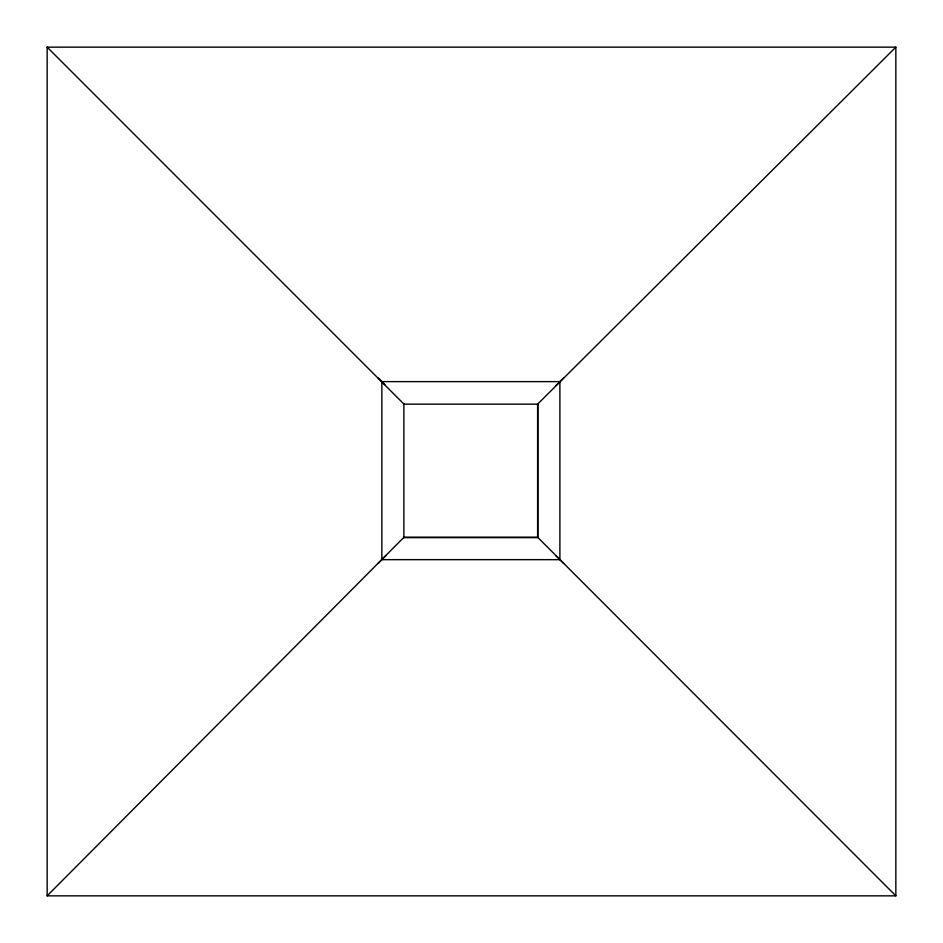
<?xml version="1.0" encoding="UTF-8"?>
<svg xmlns="http://www.w3.org/2000/svg" width="943" height="943" viewBox="0 0 943 943"><rect width="100%" height="100%" fill="white"/><g stroke="black" fill="none" stroke-linecap="round" stroke-linejoin="round"><path stroke-width="1.41" d="M47.15 895.85L404.005 537.227L537.616 537.227L895.85 895.85L47.15 895.85L47.15 47.15L895.85 47.15L895.85 895.85M378.025 563.478L385.864 555.651M555.899 385.616L563.725 377.789M47.15 47.15L404.005 404.146L537.616 404.146L895.85 47.15M378.025 377.789L384.862 384.614M555.899 555.651L563.725 563.478M537.875 403.639L537.875 537.64L403.875 537.64L403.875 403.639M537.616 404.146L537.616 537.227M559.894 381.62L381.856 381.62L381.856 559.659L559.894 559.659L559.894 381.62"/></g></svg>
